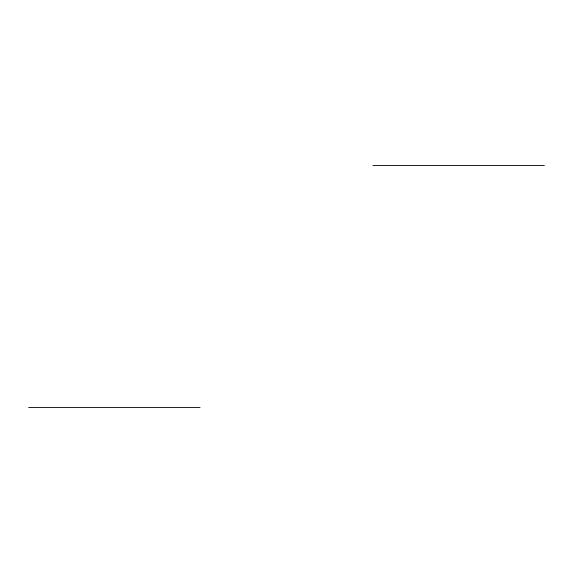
<?xml version="1.0" encoding="UTF-8"?>
<svg xmlns="http://www.w3.org/2000/svg" width="573" height="573" viewBox="0 0 573 573"><rect width="100%" height="100%" fill="white"/><g stroke="black" fill="none" stroke-linecap="round" stroke-linejoin="round"><path stroke-width="0.86" d="M372.93 165.54L544.35 165.54M28.65 407.46L200.07 407.46"/></g></svg>
